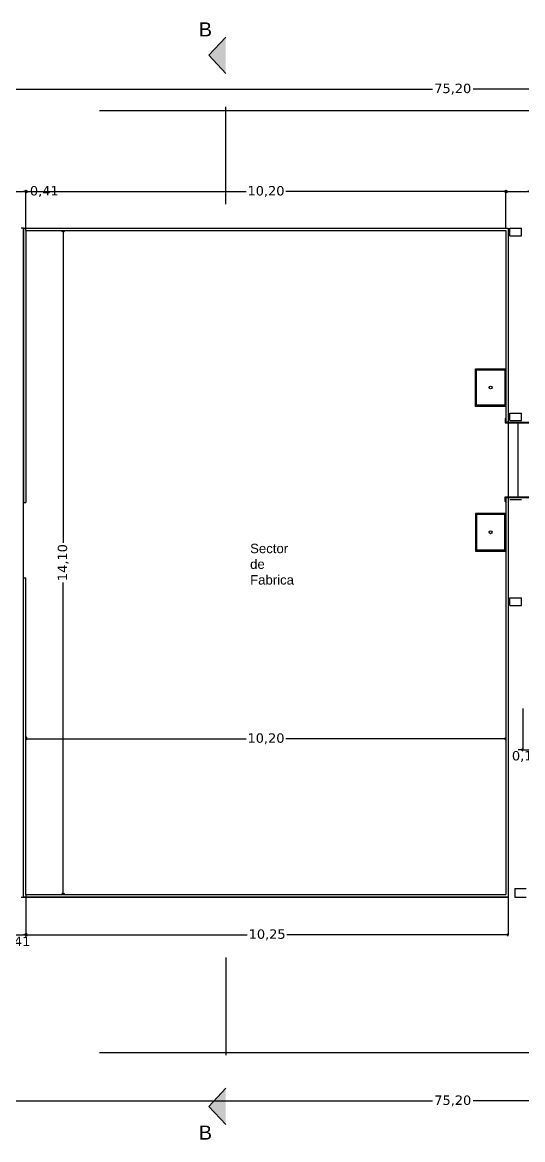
# Model space of a CAD drawing. Header units: inches. Extents: x 17 to 643, y -49 to 16.
# Drawn here: x 46.43 to 57.05, y -7.89 to 15.83 of the extents above; entities that cross this region are included whole.
import ezdxf

# ---------------------------------------------------------------- set-up
doc = ezdxf.new("R2010")
doc.units = ezdxf.units.IN
doc.header["$MEASUREMENT"] = 0
doc.linetypes.add('ACAD_ISO04W100', pattern=[30, 24, -3, 0, -3])
doc.layers.get('Defpoints').update_dxf_attribs({"color": 4})
for name, color, linetype in [('Capa1', 8, 'Continuous'), ('Capa2', 252, 'Continuous'), ('LINEA AUXIL.', 251, 'Continuous')]:
    doc.layers.add(name, color=color, linetype=linetype)
doc.layers.add('Capa4', color=5, linetype='Continuous', plot=False)
doc.styles.add('cloacal', font='verdana.ttf')
doc.styles.get("Standard").update_dxf_attribs({"font": 'arial.ttf'})
doc.dimstyles.new('cotas-1', dxfattribs={"dimtxt": 0.2, "dimasz": 0.05, "dimexe": 0, "dimexo": 0, "dimgap": 0.05, "dimtad": 0, "dimzin": 1, "dimtxsty": 'cloacal', "dimblk": 'OPEN90', "dimcen": 0.05, "dimclrd": 256, "dimclre": 256, "dimclrt": 256, "dimadec": 0, "dimazin": 0, "dimtfac": 1, "dimtmove": 0, "dimatfit": 3, "dimldrblk": 'OPEN90', "dimfxl": 1, "dimfrac": 2, "dimlwd": -1, "dimarcsym": 0})

# ---------------------------------------------------------------- blocks, each defined once
blk = doc.blocks.new('_Open90')
at = {"color": 0, "linetype": 'ByBlock', "lineweight": -2}
for p, q in [((0, 0), (-1, 0)), ((-0.5, 0.5), (0, 0)), ((0, 0), (-0.5, -0.5))]:
    blk.add_line(p, q, dxfattribs=at)
blk = doc.blocks.new('*D12')
at = {"layer": 'Defpoints', "color": 0, "transparency": 16777216}
for p in [(93.168, 14.415), (17.968, 13.961), (93.168, 13.961)]:
    blk.add_point(p, dxfattribs=at)
at = {"layer": 'LINEA AUXIL.', "lineweight": -2, "transparency": 16777216}
for p, q in [((17.968, 13.961), (17.968, 14.415)), ((93.168, 13.961), (93.168, 14.415))]:
    blk.add_line(p, q, dxfattribs=at)
at = {"layer": 'LINEA AUXIL.', "transparency": 16777216}
for p, q in [((18.018, 14.415), (55.138, 14.415)), ((93.118, 14.415), (55.999, 14.415))]:
    blk.add_line(p, q, dxfattribs=at)
at = {"layer": 'LINEA AUXIL.', "transparency": 16777216, "xscale": 0.05, "yscale": 0.05, "zscale": 0.05, "rotation": 180}
blk.add_blockref('_Open90', (17.968, 14.415), dxfattribs=at)
at = {"layer": 'LINEA AUXIL.', "transparency": 16777216, "xscale": 0.05, "yscale": 0.05, "zscale": 0.05}
blk.add_blockref('_Open90', (93.168, 14.415), dxfattribs=at)
at = {"layer": 'LINEA AUXIL.', "transparency": 16777216, "insert": (55.568, 14.415), "char_height": 0.2, "attachment_point": 5, "style": 'cloacal'}
blk.add_mtext('75,20', dxfattribs=at)
blk = doc.blocks.new('*D13')
at = {"layer": 'Defpoints', "color": 0, "transparency": 16777216}
for p in [(17.968, -6.039), (93.168, -6.039), (93.168, -7.069)]:
    blk.add_point(p, dxfattribs=at)
at = {"layer": 'LINEA AUXIL.', "lineweight": -2, "transparency": 16777216}
for p, q in [((17.968, -6.039), (17.968, -7.069)), ((93.168, -6.039), (93.168, -7.069))]:
    blk.add_line(p, q, dxfattribs=at)
at = {"layer": 'LINEA AUXIL.', "transparency": 16777216}
for p, q in [((18.018, -7.069), (55.138, -7.069)), ((93.118, -7.069), (55.999, -7.069))]:
    blk.add_line(p, q, dxfattribs=at)
at = {"layer": 'LINEA AUXIL.', "transparency": 16777216, "xscale": 0.05, "yscale": 0.05, "zscale": 0.05, "rotation": 180}
blk.add_blockref('_Open90', (17.968, -7.069), dxfattribs=at)
at = {"layer": 'LINEA AUXIL.', "transparency": 16777216, "xscale": 0.05, "yscale": 0.05, "zscale": 0.05}
blk.add_blockref('_Open90', (93.168, -7.069), dxfattribs=at)
at = {"layer": 'LINEA AUXIL.', "transparency": 16777216, "insert": (55.568, -7.069), "char_height": 0.2, "attachment_point": 5, "style": 'cloacal'}
blk.add_mtext('75,20', dxfattribs=at)
blk = doc.blocks.new('*D18')
at = {"layer": 'Defpoints', "color": 0, "transparency": 16777216}
for p in [(46.503, -2.689), (56.748, -2.739), (56.748, -3.542)]:
    blk.add_point(p, dxfattribs=at)
at = {"layer": 'LINEA AUXIL.', "lineweight": -2, "transparency": 16777216}
for p, q in [((46.503, -2.689), (46.503, -3.542)), ((56.748, -2.739), (56.748, -3.542))]:
    blk.add_line(p, q, dxfattribs=at)
at = {"layer": 'LINEA AUXIL.', "transparency": 16777216}
for p, q in [((46.553, -3.542), (51.204, -3.542)), ((56.698, -3.542), (52.047, -3.542))]:
    blk.add_line(p, q, dxfattribs=at)
at = {"layer": 'LINEA AUXIL.', "transparency": 16777216, "xscale": 0.05, "yscale": 0.05, "zscale": 0.05, "rotation": 180}
blk.add_blockref('_Open90', (46.503, -3.542), dxfattribs=at)
at = {"layer": 'LINEA AUXIL.', "transparency": 16777216, "xscale": 0.05, "yscale": 0.05, "zscale": 0.05}
blk.add_blockref('_Open90', (56.748, -3.542), dxfattribs=at)
at = {"layer": 'LINEA AUXIL.', "transparency": 16777216, "insert": (51.626, -3.542), "char_height": 0.2, "attachment_point": 5, "style": 'cloacal'}
blk.add_mtext('10,25', dxfattribs=at)
blk = doc.blocks.new('*D26')
at = {"layer": 'Defpoints', "color": 0, "transparency": 16777216}
for p in [(46.503, 12.241), (46.503, 11.411), (56.698, 11.461)]:
    blk.add_point(p, dxfattribs=at)
at = {"layer": 'LINEA AUXIL.', "lineweight": -2, "transparency": 16777216}
for p, q in [((46.503, 11.411), (46.503, 12.241)), ((56.698, 11.461), (56.698, 12.241))]:
    blk.add_line(p, q, dxfattribs=at)
at = {"layer": 'LINEA AUXIL.', "transparency": 16777216}
for p, q in [((46.553, 12.241), (51.179, 12.241)), ((56.648, 12.241), (52.023, 12.241))]:
    blk.add_line(p, q, dxfattribs=at)
at = {"layer": 'LINEA AUXIL.', "transparency": 16777216, "xscale": 0.05, "yscale": 0.05, "zscale": 0.05, "rotation": 180}
blk.add_blockref('_Open90', (46.503, 12.241), dxfattribs=at)
at = {"layer": 'LINEA AUXIL.', "transparency": 16777216, "xscale": 0.05, "yscale": 0.05, "zscale": 0.05}
blk.add_blockref('_Open90', (56.698, 12.241), dxfattribs=at)
at = {"layer": 'LINEA AUXIL.', "transparency": 16777216, "insert": (51.601, 12.241), "char_height": 0.2, "attachment_point": 5, "style": 'cloacal'}
blk.add_mtext('10,20', dxfattribs=at)
blk = doc.blocks.new('*D55')
at = {"layer": 'Defpoints', "color": 0, "transparency": 16777216}
for p in [(46.503, 11.411), (46.503, -2.689), (47.293, -2.689)]:
    blk.add_point(p, dxfattribs=at)
at = {"layer": 'LINEA AUXIL.', "lineweight": -2, "transparency": 16777216}
for p, q in [((46.503, 11.411), (47.293, 11.411)), ((46.503, -2.689), (47.293, -2.689))]:
    blk.add_line(p, q, dxfattribs=at)
at = {"layer": 'LINEA AUXIL.', "transparency": 16777216}
for p, q in [((47.293, 11.361), (47.293, 4.783)), ((47.293, -2.639), (47.293, 3.939))]:
    blk.add_line(p, q, dxfattribs=at)
at = {"layer": 'LINEA AUXIL.', "transparency": 16777216, "xscale": 0.05, "yscale": 0.05, "zscale": 0.05}
for p, rotation in [((47.293, 11.411), 90), ((47.293, -2.689), 270)]:
    blk.add_blockref('_Open90', p, dxfattribs=dict(at, rotation=rotation))
at = {"layer": 'LINEA AUXIL.', "transparency": 16777216, "insert": (47.293, 4.361), "char_height": 0.2, "attachment_point": 5, "rotation": 90, "style": 'cloacal'}
blk.add_mtext('14,10', dxfattribs=at)
blk = doc.blocks.new('*D122')
at = {"layer": 'Defpoints', "color": 0, "transparency": 16777216}
for p in [(46.098, -2.739), (46.503, -2.739), (46.503, -3.542)]:
    blk.add_point(p, dxfattribs=at)
at = {"layer": 'LINEA AUXIL.', "lineweight": -2, "transparency": 16777216}
for p, q in [((46.098, -2.739), (46.098, -3.542)), ((46.503, -2.739), (46.503, -3.542))]:
    blk.add_line(p, q, dxfattribs=at)
at = {"layer": 'LINEA AUXIL.', "transparency": 16777216}
blk.add_line((46.148, -3.542), (46.453, -3.542), dxfattribs=at)
at = {"layer": 'LINEA AUXIL.', "transparency": 16777216, "xscale": 0.05, "yscale": 0.05, "zscale": 0.05, "rotation": 180}
blk.add_blockref('_Open90', (46.098, -3.542), dxfattribs=at)
at = {"layer": 'LINEA AUXIL.', "transparency": 16777216, "xscale": 0.05, "yscale": 0.05, "zscale": 0.05}
blk.add_blockref('_Open90', (46.503, -3.542), dxfattribs=at)
at = {"layer": 'LINEA AUXIL.', "transparency": 16777216, "insert": (46.292, -3.697), "char_height": 0.2, "attachment_point": 5, "style": 'cloacal'}
blk.add_mtext('0,41', dxfattribs=at)
blk = doc.blocks.new('*D135')
at = {"layer": 'Defpoints', "color": 0, "transparency": 16777216}
for p in [(46.503, 12.241), (46.098, 11.461), (46.503, 11.461)]:
    blk.add_point(p, dxfattribs=at)
at = {"layer": 'LINEA AUXIL.', "lineweight": -2, "transparency": 16777216}
for p, q in [((46.098, 11.461), (46.098, 12.241)), ((46.503, 11.461), (46.503, 12.241))]:
    blk.add_line(p, q, dxfattribs=at)
at = {"layer": 'LINEA AUXIL.', "transparency": 16777216}
for p, q in [((46.148, 12.241), (46.453, 12.241)), ((46.503, 12.241), (46.553, 12.241))]:
    blk.add_line(p, q, dxfattribs=at)
at = {"layer": 'LINEA AUXIL.', "transparency": 16777216, "xscale": 0.05, "yscale": 0.05, "zscale": 0.05, "rotation": 180}
blk.add_blockref('_Open90', (46.098, 12.241), dxfattribs=at)
at = {"layer": 'LINEA AUXIL.', "transparency": 16777216, "xscale": 0.05, "yscale": 0.05, "zscale": 0.05}
blk.add_blockref('_Open90', (46.503, 12.241), dxfattribs=at)
at = {"layer": 'LINEA AUXIL.', "transparency": 16777216, "insert": (46.892, 12.241), "char_height": 0.2, "attachment_point": 5, "style": 'cloacal'}
blk.add_mtext('0,41', dxfattribs=at)
blk = doc.blocks.new('*D136')
at = {"layer": 'Defpoints', "color": 0, "transparency": 16777216}
for p in [(57.208, 12.241), (56.698, 11.461), (57.208, 11.461)]:
    blk.add_point(p, dxfattribs=at)
at = {"layer": 'LINEA AUXIL.', "lineweight": -2, "transparency": 16777216}
for p, q in [((56.698, 11.461), (56.698, 12.241)), ((57.208, 11.461), (57.208, 12.241))]:
    blk.add_line(p, q, dxfattribs=at)
at = {"layer": 'LINEA AUXIL.', "transparency": 16777216}
for p, q in [((56.748, 12.241), (57.158, 12.241)), ((57.208, 12.241), (57.258, 12.241))]:
    blk.add_line(p, q, dxfattribs=at)
at = {"layer": 'LINEA AUXIL.', "transparency": 16777216, "xscale": 0.05, "yscale": 0.05, "zscale": 0.05, "rotation": 180}
blk.add_blockref('_Open90', (56.698, 12.241), dxfattribs=at)
at = {"layer": 'LINEA AUXIL.', "transparency": 16777216, "xscale": 0.05, "yscale": 0.05, "zscale": 0.05}
blk.add_blockref('_Open90', (57.208, 12.241), dxfattribs=at)
at = {"layer": 'LINEA AUXIL.', "transparency": 16777216, "insert": (57.597, 12.241), "char_height": 0.2, "attachment_point": 5, "style": 'cloacal'}
blk.add_mtext('0,51', dxfattribs=at)
blk = doc.blocks.new('*D143')
at = {"layer": 'Defpoints', "color": 0, "transparency": 16777216}
for p in [(57.058, 1.261), (57.208, 1.261), (57.208, 0.385)]:
    blk.add_point(p, dxfattribs=at)
at = {"layer": 'LINEA AUXIL.', "lineweight": -2, "transparency": 16777216}
for p, q in [((57.058, 1.261), (57.058, 0.385)), ((57.208, 1.261), (57.208, 0.385))]:
    blk.add_line(p, q, dxfattribs=at)
at = {"layer": 'LINEA AUXIL.', "transparency": 16777216}
for p, q in [((57.008, 0.385), (56.958, 0.385)), ((57.058, 0.385), (57.208, 0.385)), ((57.258, 0.385), (57.308, 0.385))]:
    blk.add_line(p, q, dxfattribs=at)
at = {"layer": 'LINEA AUXIL.', "transparency": 16777216, "xscale": 0.05, "yscale": 0.05, "zscale": 0.05}
blk.add_blockref('_Open90', (57.058, 0.385), dxfattribs=at)
at = {"layer": 'LINEA AUXIL.', "transparency": 16777216, "xscale": 0.05, "yscale": 0.05, "zscale": 0.05, "rotation": 180}
blk.add_blockref('_Open90', (57.208, 0.385), dxfattribs=at)
at = {"layer": 'LINEA AUXIL.', "transparency": 16777216, "insert": (57.13, 0.245), "char_height": 0.2, "attachment_point": 5, "style": 'cloacal'}
blk.add_mtext('0,15', dxfattribs=at)
blk = doc.blocks.new('*D145')
at = {"layer": 'Defpoints', "color": 0, "transparency": 16777216}
for p in [(46.503, 0.676), (56.698, 0.676), (56.698, 0.62)]:
    blk.add_point(p, dxfattribs=at)
at = {"layer": 'LINEA AUXIL.', "lineweight": -2, "transparency": 16777216}
for p, q in [((46.503, 0.676), (46.503, 0.62)), ((56.698, 0.676), (56.698, 0.62))]:
    blk.add_line(p, q, dxfattribs=at)
at = {"layer": 'LINEA AUXIL.', "transparency": 16777216}
for p, q in [((46.553, 0.62), (51.179, 0.62)), ((56.648, 0.62), (52.023, 0.62))]:
    blk.add_line(p, q, dxfattribs=at)
at = {"layer": 'LINEA AUXIL.', "transparency": 16777216, "xscale": 0.05, "yscale": 0.05, "zscale": 0.05, "rotation": 180}
blk.add_blockref('_Open90', (46.503, 0.62), dxfattribs=at)
at = {"layer": 'LINEA AUXIL.', "transparency": 16777216, "xscale": 0.05, "yscale": 0.05, "zscale": 0.05}
blk.add_blockref('_Open90', (56.698, 0.62), dxfattribs=at)
at = {"layer": 'LINEA AUXIL.', "transparency": 16777216, "insert": (51.601, 0.62), "char_height": 0.2, "attachment_point": 5, "style": 'cloacal'}
blk.add_mtext('10,20', dxfattribs=at)

msp = doc.modelspace()

# ---------------------------------------------------------------- hatches: boundary and pattern name
h = msp.add_hatch(color=256)
h.dxf.hatch_style = 1
h.paths.add_polyline_path([(50.748, 14.746), (50.748, 15.519), (50.388, 15.133)])
h = msp.add_hatch(color=256)
h.dxf.hatch_style = 1
h.paths.add_polyline_path([(50.748, -6.798), (50.748, -7.571), (50.388, -7.184)])

# ---------------------------------------------------------------- linework, layer by layer
for p, q in [((50.388, 15.133), (50.748, 15.519)), ((50.748, 14.746), (50.388, 15.133)), ((50.748, 11.971), (50.748, 14.042)), ((46.453, 11.461), (56.748, 11.461)), ((46.453, 11.461), (46.453, 5.641)), ((46.503, 11.411), (46.503, 5.641)), ((46.503, 11.411), (56.698, 11.411)), ((56.698, 11.411), (56.698, 7.341)), ((56.748, 11.461), (56.748, 7.341)), ((56.778, 11.461), (57.028, 11.461)), ((56.778, 11.301), (56.778, 11.461)), ((57.028, 11.301), (57.028, 11.461)), ((56.778, 11.301), (57.028, 11.301)), ((56.683, 7.421), (56.698, 7.421)), ((56.683, 7.421), (56.683, 7.326)), ((56.778, 7.538), (57.028, 7.538)), ((56.778, 7.378), (56.778, 7.538)), ((56.778, 7.378), (57.028, 7.378)), ((57.028, 7.378), (57.028, 7.538)), ((56.683, 7.326), (57.223, 7.326)), ((56.748, 7.341), (56.698, 7.341)), ((56.698, 7.341), (57.208, 7.341)), ((56.683, 5.661), (56.683, 5.756)), ((56.683, 5.756), (57.223, 5.756)), ((56.748, 5.741), (56.698, 5.741)), ((56.698, 5.741), (56.698, -2.689)), ((56.748, 5.741), (56.698, 5.741)), ((56.698, 5.741), (57.208, 5.741)), ((56.748, 5.741), (56.748, -2.739)), ((56.778, 5.704), (57.028, 5.704)), ((46.453, 5.641), (46.503, 5.641)), ((56.683, 5.661), (56.698, 5.661)), ((46.453, -2.739), (46.453, 4.041)), ((46.453, 4.041), (46.503, 4.041)), ((46.503, -2.689), (46.503, 4.041)), ((56.778, 3.614), (57.028, 3.614)), ((56.778, 3.454), (56.778, 3.614)), ((57.028, 3.454), (57.028, 3.614)), ((56.778, 3.454), (57.028, 3.454)), ((56.888, -2.559), (56.888, -2.739)), ((56.888, -2.559), (57.128, -2.559)), ((46.453, -2.739), (56.748, -2.739)), ((46.503, -2.689), (56.698, -2.689)), ((56.888, -2.739), (57.128, -2.739)), ((50.748, -4.023), (50.748, -6.094)), ((50.748, -6.798), (50.388, -7.184)), ((50.388, -7.184), (50.748, -7.571))]:
    msp.add_line(p, q)
at = {"layer": 'Capa1', "linetype": 'ACAD_ISO04W100'}
for p, q in [((17.968, 13.961), (93.168, 13.961)), ((17.968, -6.039), (93.168, -6.039))]:
    msp.add_line(p, q, dxfattribs=at)
at = {"layer": 'Capa2'}
for p, q in [((46.453, 11.461), (46.398, 11.461)), ((46.398, -2.739), (46.453, -2.739))]:
    msp.add_line(p, q, dxfattribs=at)
for points in [[(56.698, 8.478), (56.698, 7.678), (56.048, 7.678), (56.048, 8.478)], [(56.673, 8.453), (56.673, 7.703), (56.073, 7.703), (56.073, 8.453)], [(56.698, 4.605), (56.698, 5.405), (56.048, 5.405), (56.048, 4.605)], [(56.673, 4.63), (56.673, 5.38), (56.073, 5.38), (56.073, 4.63)]]:
    msp.add_lwpolyline(points, close=True, dxfattribs=at)
for centre in [(56.373, 8.078), (56.373, 5.005)]:
    msp.add_circle(centre, 0.03, dxfattribs=at)
at = {"layer": 'Capa4'}
msp.add_lwpolyline([(56.748, -2.739), (46.453, -2.739), (46.453, 11.461), (56.748, 11.461)], close=True, dxfattribs=at)
at = {"layer": 'LINEA AUXIL.'}
msp.add_line((56.953, 7.326), (56.953, 5.756), dxfattribs=at)

# ---------------------------------------------------------------- texts
for s, width, gutter_width, heights, insert, char_height, attachment_point in [('B', 2.58778, 10, [0], (50.454, 15.833), 0.3, 3), ('Sector de Fabrica ', 0.91491, 1, [0.877], (51.264, 4.762), 0.2, 1), ('B', 2.58778, 10, [0], (50.454, -7.591), 0.3, 3)]:
    msp.add_mtext_dynamic_manual_height_columns(s, width=width, gutter_width=gutter_width, heights=heights, dxfattribs=dict(insert=insert, char_height=char_height, attachment_point=attachment_point))

# ---------------------------------------------------------------- dimensions: what is measured, and where the dimension line sits
for base, p1, p2, picture, middle in [((93.168, 14.415), (17.968, 13.961), (93.168, 13.961), '*D12', (55.568, 14.415)), ((46.503298408, 12.240854815), (46.098298408, 11.461149804), (46.503298408, 11.461149804), '*D135', (46.891814191, 12.240854815)), ((46.503298408, 12.240854815), (56.698298408, 11.461149804), (46.503298408, 11.411149804), '*D26', (51.600798408, 12.240854815)), ((57.208, 12.241), (56.698, 11.461), (57.208, 11.461), '*D136', (57.597, 12.241)), ((56.698298408, 0.620137292), (46.503298408, 0.676149804), (56.698298408, 0.676149804), '*D145', (51.600798408, 0.620137292)), ((56.748298408, -3.5423239), (46.503298408, -2.688850196), (56.748298408, -2.738850196), '*D18', (51.625798408, -3.5423239)), ((93.168, -7.069), (17.968, -6.039), (93.168, -6.039), '*D13', (55.568, -7.069))]:
    dim = msp.add_linear_dim(base=base, p1=p1, p2=p2, dimstyle='cotas-1', dxfattribs=at)
    dim.commit()
    dim.dimension.update_dxf_attribs({"geometry": picture, "text_midpoint": middle})
dim = msp.add_linear_dim(base=(47.293, -2.689), p1=(46.503, 11.411), p2=(46.503, -2.689), angle=90, dimstyle='cotas-1', dxfattribs=at)
dim.commit()
dim.dimension.update_dxf_attribs({"geometry": '*D55', "text_midpoint": (47.293, 4.361)})
for base, p1, p2, picture, middle in [((57.208, 0.385), (57.058, 1.261), (57.208, 1.261), '*D143', (57.13, 0.245)), ((46.503298408, -3.5423239), (46.098298408, -2.738850196), (46.503298408, -2.738850196), '*D122', (46.292340669, -3.697256346))]:
    dim = msp.add_linear_dim(base=base, p1=p1, p2=p2, dimstyle='cotas-1', override={"dimtmove": 2}, dxfattribs=at)
    dim.commit()
    dim.dimension.update_dxf_attribs({"geometry": picture, "text_midpoint": middle, "dimtype": 160})

doc.saveas('drawing.dxf')
